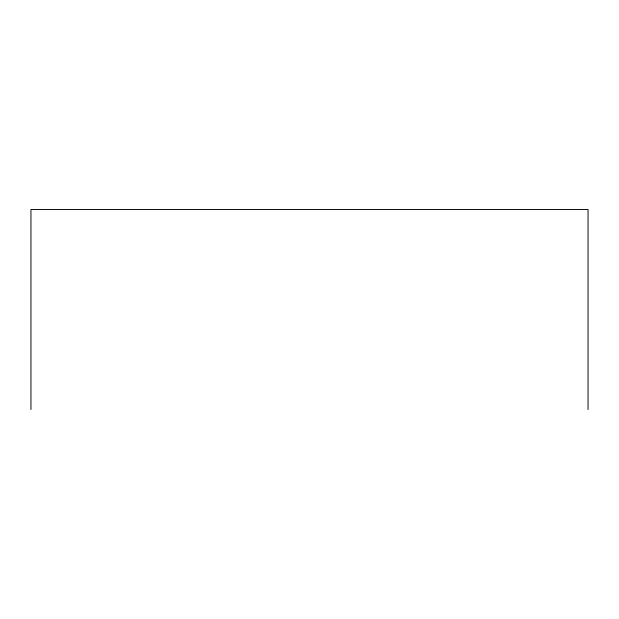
<?xml version="1.0" encoding="UTF-8"?>
<svg xmlns="http://www.w3.org/2000/svg" width="619" height="619" viewBox="0 0 619 619"><rect width="100%" height="100%" fill="white"/><g stroke="black" fill="none" stroke-linecap="round" stroke-linejoin="round"><path stroke-width="0.93" d="M588.05 409.499L588.05 209.501L30.95 209.501L30.95 409.499"/></g></svg>
